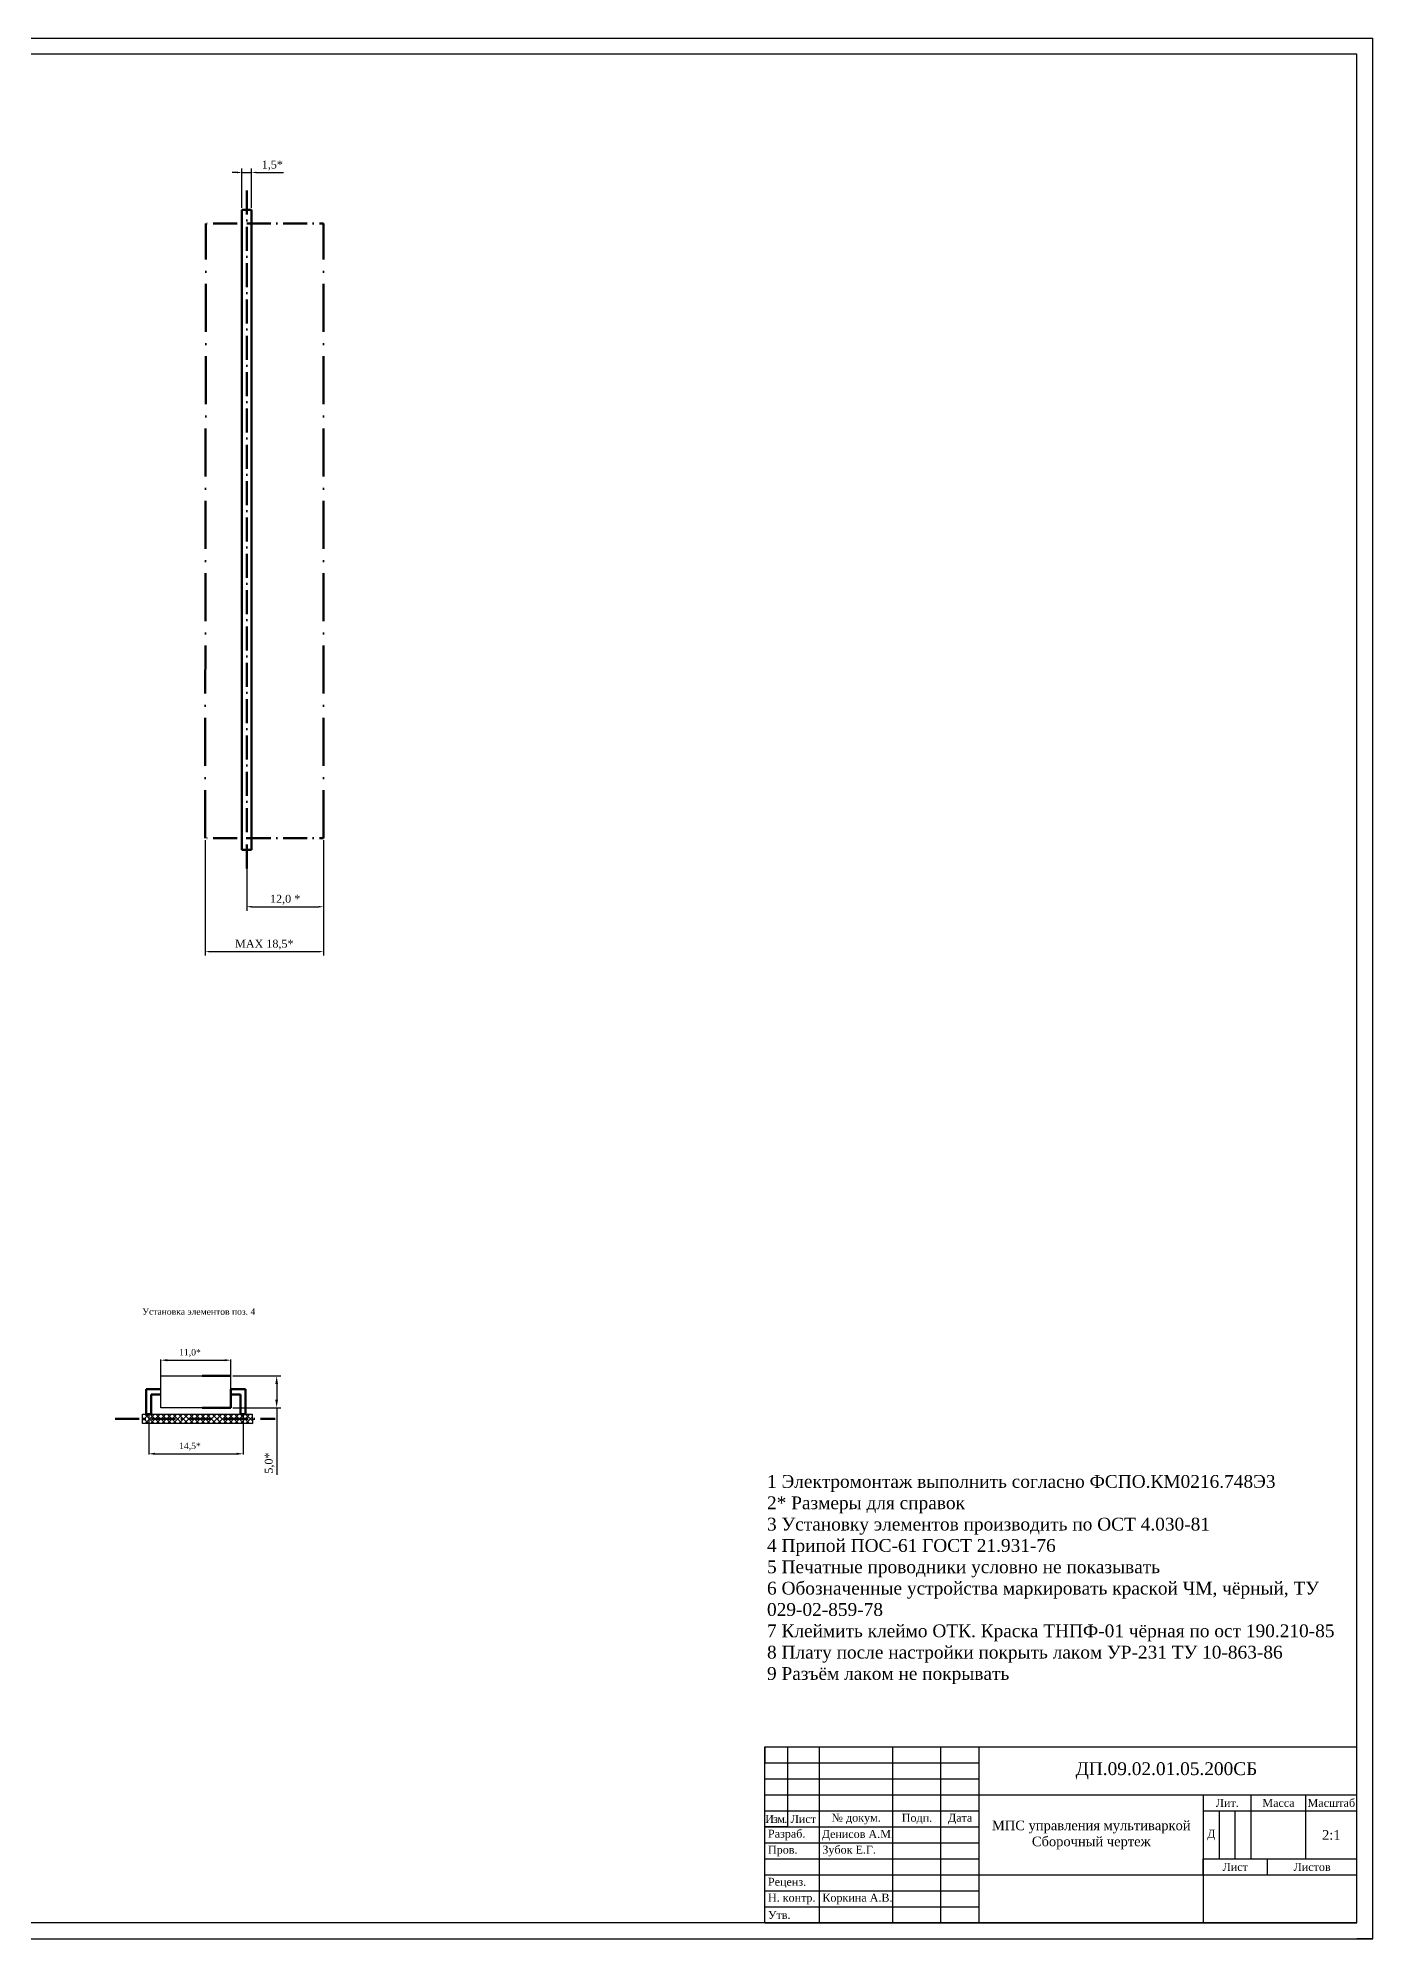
# Model space of a CAD drawing. Header units: millimetres. Extents: x 10 to 851, y 10 to 604.
# Drawn here: x 434 to 851, y 10 to 604 of the extents above; entities that cross this region are included whole.
import ezdxf

# ---------------------------------------------------------------- set-up
doc = ezdxf.new("R2010")
doc.units = ezdxf.units.MM
doc.header["$LTSCALE"] = 0.025
doc.linetypes.add('ACAD_ISO04W100', pattern=[30, 24, -3, 0, -3])
doc.linetypes.add('ACAD_ISO10W100', pattern=[18, 12, -3, 0, -3])
doc.layers.add('1 Plata', color=7, linetype='Continuous', lineweight=25)
doc.layers.add('NEW SIZE', color=7, linetype='Continuous', lineweight=9)
doc.styles.add('Annotative', font='times.ttf')
doc.styles.get("Standard").update_dxf_attribs({"font": 'times.ttf'})
doc.dimstyles.new('ISO-25', dxfattribs={"dimtxt": 2.5, "dimasz": 2.5, "dimexe": 1.25, "dimexo": 0.625, "dimtad": 1, "dimtxsty": 'Standard', "dimcen": 2.5, "dimadec": 0, "dimazin": 0, "dimtfac": 1, "dimtmove": 0, "dimatfit": 3, "dimfxl": 1, "dimarcsym": 0})
doc.dimstyles.get("Standard").update_dxf_attribs({"dimtxt": 0.18, "dimasz": 2, "dimexe": 0.18, "dimexo": 0.0625, "dimgap": 1.5, "dimtad": 1, "dimdec": 4, "dimzin": 0, "dimdsep": 46, "dimtxsty": 'Standard', "dimcen": 0.09, "dimadec": 0, "dimazin": 0, "dimtfac": 1, "dimtdec": 4, "dimtofl": 0, "dimtmove": 0, "dimatfit": 3, "dimfxl": 1, "dimtolj": 1, "dimtzin": 0, "dimarcsym": 0})

# ---------------------------------------------------------------- blocks, each defined once
blk = doc.blocks.new('*D37')
at = {"layer": 'Defpoints', "color": 0, "linetype": 'Continuous', "lineweight": -2, "transparency": 16777216}
for p, q in [((496.07, 561.98), (494.57, 561.98)), ((497.57, 550.97), (497.57, 563.23)), ((497.57, 561.98), (500.57, 561.98)), ((500.57, 550.97), (500.57, 563.23)), ((502.07, 561.98), (510.59, 561.98))]:
    blk.add_line(p, q, dxfattribs=at)
at = {"layer": 'Defpoints', "color": 0, "linetype": 'Continuous', "lineweight": 100, "transparency": 16777216}
for p in [(500.57, 561.98), (497.57, 550.35), (500.57, 550.35)]:
    blk.add_point(p, dxfattribs=at)
for points in [[(496.07, 562.23), (496.07, 561.73), (497.57, 561.98)], [(502.07, 562.23), (502.07, 561.73), (500.57, 561.98)]]:
    blk.add_solid(points, dxfattribs=at)
at = {"layer": 'Defpoints', "color": 0, "linetype": 'Continuous', "lineweight": 100, "transparency": 16777216, "insert": (507.08, 564.17), "char_height": 2.5, "attachment_point": 5}
blk.add_mtext('1,5*', dxfattribs=at)
blk = doc.blocks.new('*D38')
at = {"layer": 'Defpoints', "color": 0, "linetype": 'Continuous', "lineweight": -2, "transparency": 16777216}
for p, q in [((486.07, 353.38), (486.07, 317.27)), ((523.07, 353.38), (523.07, 317.27)), ((487.57, 318.52), (521.57, 318.52))]:
    blk.add_line(p, q, dxfattribs=at)
at = {"layer": 'Defpoints', "color": 0, "linetype": 'Continuous', "lineweight": 100, "transparency": 16777216}
for p in [(486.07, 354.01), (523.07, 354.01), (523.07, 318.52)]:
    blk.add_point(p, dxfattribs=at)
for points in [[(487.57, 318.77), (487.57, 318.27), (486.07, 318.52)], [(521.57, 318.77), (521.57, 318.27), (523.07, 318.52)]]:
    blk.add_solid(points, dxfattribs=at)
at = {"layer": 'Defpoints', "color": 0, "linetype": 'Continuous', "lineweight": 100, "transparency": 16777216, "insert": (504.57, 320.7), "char_height": 2.5, "attachment_point": 5}
blk.add_mtext('MAX 18,5*', dxfattribs=at)
blk = doc.blocks.new('*D78')
at = {"layer": 'Defpoints', "color": 0, "lineweight": 100, "transparency": 16777216}
for p in [(468.44, 174), (497.93, 174), (497.93, 161.61)]:
    blk.add_point(p, dxfattribs=at)
at = {"layer": 'NEW SIZE', "color": 0, "lineweight": -2, "transparency": 16777216}
for p, q in [((468.44, 173.94), (468.44, 161.43)), ((497.93, 173.94), (497.93, 161.43)), ((470.44, 161.61), (495.93, 161.61))]:
    blk.add_line(p, q, dxfattribs=at)
at = {"layer": 'NEW SIZE', "color": 0, "lineweight": 100, "transparency": 16777216}
for points in [[(470.44, 161.94), (470.44, 161.27), (468.44, 161.61)], [(495.93, 161.94), (495.93, 161.27), (497.93, 161.61)]]:
    blk.add_solid(points, dxfattribs=at)
at = {"layer": 'NEW SIZE', "color": 0, "transparency": 16777216, "insert": (478.69, 163.85), "char_height": 2, "attachment_point": 5}
blk.add_mtext('\\A1;       14,5*', dxfattribs=at)
blk = doc.blocks.new('*D79')
at = {"layer": 'Defpoints', "color": 0, "lineweight": 100, "transparency": 16777216}
for p in [(494.13, 190.85), (472.24, 180.94), (494.13, 180.94)]:
    blk.add_point(p, dxfattribs=at)
at = {"layer": 'NEW SIZE', "color": 0, "lineweight": -2, "transparency": 16777216}
for p, q in [((472.24, 181), (472.24, 191.03)), ((474.24, 190.85), (492.13, 190.85)), ((494.13, 181), (494.13, 191.03))]:
    blk.add_line(p, q, dxfattribs=at)
at = {"layer": 'NEW SIZE', "color": 0, "lineweight": 100, "transparency": 16777216}
for points in [[(474.24, 191.19), (474.24, 190.52), (472.24, 190.85)], [(492.13, 191.19), (492.13, 190.52), (494.13, 190.85)]]:
    blk.add_solid(points, dxfattribs=at)
at = {"layer": 'NEW SIZE', "color": 0, "transparency": 16777216, "insert": (478.69, 193.1), "char_height": 2, "attachment_point": 5}
blk.add_mtext('\\A1;       11,0*', dxfattribs=at)
blk = doc.blocks.new('*D88')
at = {"layer": 'Defpoints', "color": 0, "linetype": 'Continuous', "lineweight": -2, "transparency": 16777216}
for p, q in [((523.07, 353.38), (523.07, 331.3)), ((499.07, 349.72), (499.07, 331.3)), ((500.57, 332.55), (521.57, 332.55))]:
    blk.add_line(p, q, dxfattribs=at)
at = {"layer": 'Defpoints', "color": 0, "linetype": 'Continuous', "lineweight": 100, "transparency": 16777216}
for p in [(523.07, 354.01), (499.07, 350.35), (523.07, 332.55)]:
    blk.add_point(p, dxfattribs=at)
for points in [[(500.57, 332.8), (500.57, 332.3), (499.07, 332.55)], [(521.57, 332.8), (521.57, 332.3), (523.07, 332.55)]]:
    blk.add_solid(points, dxfattribs=at)
at = {"layer": 'Defpoints', "color": 0, "linetype": 'Continuous', "lineweight": 100, "transparency": 16777216, "insert": (511.07, 334.73), "char_height": 2.5, "attachment_point": 5}
blk.add_mtext('12,0 *', dxfattribs=at)
blk = doc.blocks.new('*D93')
at = {"layer": 'Defpoints', "color": 0, "linetype": 'Continuous', "lineweight": -2, "transparency": 16777216}
for p, q in [((494.76, 185.94), (509.68, 185.94)), ((508.43, 183.44), (508.43, 178.48)), ((494.76, 175.98), (509.68, 175.98)), ((508.43, 175.98), (508.43, 155.07))]:
    blk.add_line(p, q, dxfattribs=at)
at = {"layer": 'Defpoints', "color": 0, "linetype": 'Continuous', "lineweight": 100, "transparency": 16777216}
for p in [(494.13, 185.94), (494.13, 175.98), (508.43, 175.98)]:
    blk.add_point(p, dxfattribs=at)
for points in [[(508.01, 183.44), (508.84, 183.44), (508.43, 185.94)], [(508.01, 178.48), (508.84, 178.48), (508.43, 175.98)]]:
    blk.add_solid(points, dxfattribs=at)
at = {"layer": 'Defpoints', "color": 0, "linetype": 'Continuous', "lineweight": 100, "transparency": 16777216, "insert": (506.25, 158.71), "char_height": 2.5, "attachment_point": 5, "rotation": 90}
blk.add_mtext('5,0*', dxfattribs=at)
blk = doc.blocks.new('*D104')
at = {"color": 0, "linetype": 'Continuous', "lineweight": -2, "transparency": 16777216}
for p, q in [((494.76, 185.94), (509.68, 185.94)), ((508.43, 183.44), (508.43, 178.48)), ((494.76, 175.98), (509.68, 175.98)), ((508.43, 175.98), (508.43, 155.07))]:
    blk.add_line(p, q, dxfattribs=at)
at = {"color": 0, "linetype": 'Continuous', "lineweight": 100, "transparency": 16777216}
for points in [[(508.01, 183.44), (508.84, 183.44), (508.43, 185.94)], [(508.01, 178.48), (508.84, 178.48), (508.43, 175.98)]]:
    blk.add_solid(points, dxfattribs=at)
at = {"layer": 'Defpoints', "color": 0, "linetype": 'Continuous', "lineweight": 100, "transparency": 16777216}
for p in [(494.13, 185.94), (494.13, 175.98), (508.43, 175.98)]:
    blk.add_point(p, dxfattribs=at)
at = {"color": 0, "linetype": 'Continuous', "lineweight": 100, "transparency": 16777216, "insert": (506.25, 158.71), "char_height": 2.5, "attachment_point": 5, "rotation": 90}
blk.add_mtext('5,0*', dxfattribs=at)
blk = doc.blocks.new('*D99')
at = {"color": 0, "linetype": 'Continuous', "lineweight": -2, "transparency": 16777216}
for p, q in [((523.07, 353.38), (523.07, 331.3)), ((499.07, 349.72), (499.07, 331.3)), ((500.57, 332.55), (521.57, 332.55))]:
    blk.add_line(p, q, dxfattribs=at)
at = {"color": 0, "linetype": 'Continuous', "lineweight": 100, "transparency": 16777216}
for points in [[(500.57, 332.8), (500.57, 332.3), (499.07, 332.55)], [(521.57, 332.8), (521.57, 332.3), (523.07, 332.55)]]:
    blk.add_solid(points, dxfattribs=at)
at = {"layer": 'Defpoints', "color": 0, "linetype": 'Continuous', "lineweight": 100, "transparency": 16777216}
for p in [(523.07, 354.01), (499.07, 350.35), (523.07, 332.55)]:
    blk.add_point(p, dxfattribs=at)
at = {"color": 0, "linetype": 'Continuous', "lineweight": 100, "transparency": 16777216, "insert": (511.07, 334.73), "char_height": 2.5, "attachment_point": 5}
blk.add_mtext('12,0 *', dxfattribs=at)
blk = doc.blocks.new('*D108')
at = {"color": 0, "linetype": 'Continuous', "lineweight": -2, "transparency": 16777216}
for p, q in [((486.07, 353.38), (486.07, 317.27)), ((523.07, 353.38), (523.07, 317.27)), ((487.57, 318.52), (521.57, 318.52))]:
    blk.add_line(p, q, dxfattribs=at)
at = {"color": 0, "linetype": 'Continuous', "lineweight": 100, "transparency": 16777216}
for points in [[(487.57, 318.77), (487.57, 318.27), (486.07, 318.52)], [(521.57, 318.77), (521.57, 318.27), (523.07, 318.52)]]:
    blk.add_solid(points, dxfattribs=at)
at = {"layer": 'Defpoints', "color": 0, "linetype": 'Continuous', "lineweight": 100, "transparency": 16777216}
for p in [(486.07, 354.01), (523.07, 354.01), (523.07, 318.52)]:
    blk.add_point(p, dxfattribs=at)
at = {"color": 0, "linetype": 'Continuous', "lineweight": 100, "transparency": 16777216, "insert": (504.57, 320.7), "char_height": 2.5, "attachment_point": 5}
blk.add_mtext('MAX 18,5*', dxfattribs=at)
blk = doc.blocks.new('*D109')
at = {"color": 0, "linetype": 'Continuous', "lineweight": -2, "transparency": 16777216}
for p, q in [((496.07, 561.98), (494.57, 561.98)), ((497.57, 550.97), (497.57, 563.23)), ((497.57, 561.98), (500.57, 561.98)), ((500.57, 550.97), (500.57, 563.23)), ((502.07, 561.98), (510.59, 561.98))]:
    blk.add_line(p, q, dxfattribs=at)
at = {"color": 0, "linetype": 'Continuous', "lineweight": 100, "transparency": 16777216}
for points in [[(496.07, 562.23), (496.07, 561.73), (497.57, 561.98)], [(502.07, 562.23), (502.07, 561.73), (500.57, 561.98)]]:
    blk.add_solid(points, dxfattribs=at)
at = {"layer": 'Defpoints', "color": 0, "linetype": 'Continuous', "lineweight": 100, "transparency": 16777216}
for p in [(500.57, 561.98), (497.57, 550.35), (500.57, 550.35)]:
    blk.add_point(p, dxfattribs=at)
at = {"color": 0, "linetype": 'Continuous', "lineweight": 100, "transparency": 16777216, "insert": (507.08, 564.17), "char_height": 2.5, "attachment_point": 5}
blk.add_mtext('1,5*', dxfattribs=at)

msp = doc.modelspace()

# ---------------------------------------------------------------- hatches: boundary and pattern name
at = {"layer": '1 Plata'}
h = msp.add_hatch(dxfattribs=at)
h.set_pattern_fill('ANSI37', color=256, scale=9.913657)
h.set_pattern_definition([(45, (149.7768, 21.7466), (-0.8762518, 0.8762518), []), (135, (149.7768, 21.7466), (-0.8762518, -0.8762518), [])])
h.paths.add_polyline_path([(466.54216, 174), (466.54216, 171.0259), (500.84421, 171.0259), (500.81574, 174)])

# ---------------------------------------------------------------- linework, layer by layer
for p, q in [((10, 604), (851, 604)), ((851, 10), (851, 604)), ((846, 599), (30, 599)), ((846, 15), (846, 599)), ((661, 15), (661, 70)), ((661, 70), (846, 70)), ((661, 70), (668, 70)), ((661, 70), (661, 65)), ((661, 70), (727.96732, 70)), ((661, 70), (727.96732, 70)), ((668, 70), (668, 45)), ((678, 15), (678, 70)), ((701, 15), (701, 70)), ((716, 15), (716, 70)), ((727.96732, 15), (727.96732, 70)), ((846, 15), (846, 70)), ((661, 65), (727.96732, 65)), ((661, 60), (727.96732, 60)), ((661, 55), (727.96732, 55)), ((727.96732, 55), (797.96732, 55)), ((797.96732, 55), (797.96732, 15)), ((797.96732, 55), (812.96732, 55)), ((797.96732, 55), (797.96732, 50)), ((812.96732, 55), (812.96732, 55)), ((812.96732, 35), (812.96732, 55)), ((812.96732, 55), (829.96732, 55)), ((829.96732, 55), (829.96732, 55)), ((829.96732, 35), (829.96732, 55)), ((829.96732, 55), (846, 55)), ((661, 50), (727.96732, 50)), ((797.96732, 50), (846, 50)), ((797.96732, 50), (802.96732, 50)), ((802.96732, 50), (802.96732, 35)), ((807.96732, 35), (807.96732, 50)), ((668, 45), (661, 45)), ((661, 45), (727.96732, 45)), ((668, 45), (678, 45)), ((678, 45), (701, 45)), ((701, 45), (716, 45)), ((716, 45), (727.96732, 45)), ((661, 40), (727.96732, 40)), ((661, 35), (727.96732, 35)), ((661, 30), (727.96732, 30)), ((727.96732, 30), (846, 30)), ((797.96732, 30), (797.96732, 35)), ((797.96732, 30), (797.96732, 35)), ((797.96732, 35), (846, 35)), ((802.96732, 35), (807.96732, 35)), ((812.96732, 35), (817.96732, 35)), ((817.96732, 35), (817.96732, 30)), ((661, 25), (727.96732, 25)), ((661, 20), (727.96732, 20)), ((846, 15), (30, 15)), ((846, 15), (661, 15)), ((661, 15), (846, 15)), ((10, 10), (851, 10)), ((851, 10), (846, 10))]:
    msp.add_line(p, q)
at = {"linetype": 'ACAD_ISO10W100', "lineweight": 100, "ltscale": 25}
for p, q in [((499.06771, 556.34819), (499.06771, 341.34819)), ((496.06771, 546.00598), (486.32454, 546.00598)), ((496.06771, 546.00598), (486.32454, 546.00598)), ((499.06771, 546.00598), (523.06771, 546.00598)), ((499.06771, 546.00598), (523.06771, 546.00598)), ((496.06771, 354.00598), (486.06771, 354.00598)), ((496.06771, 354.00598), (486.06771, 354.00598)), ((499.06771, 354.00598), (523.06771, 354.00598)), ((499.06771, 354.00598), (523.06771, 354.00598)), ((457.93147, 172.51295), (507.93147, 172.51295))]:
    msp.add_line(p, q, dxfattribs=at)
at = {"lineweight": 100}
for p, q in [((497.56771, 550.34819), (497.56771, 350.34819)), ((500.56771, 550.34819), (497.56771, 550.34819)), ((500.56771, 550.34819), (497.56771, 550.34819)), ((497.56771, 550.34819), (497.56771, 350.34819)), ((500.56771, 350.34819), (500.56771, 550.34819)), ((500.56771, 350.34819), (500.56771, 550.34819)), ((497.56771, 350.34819), (500.56771, 350.34819)), ((497.56771, 350.34819), (500.56771, 350.34819))]:
    msp.add_line(p, q, dxfattribs=at)
at = {"linetype": 'ACAD_ISO10W100', "lineweight": 100, "ltscale": 50}
for p, q in [((486.06771, 354.00598), (486.32454, 546.00598)), ((486.06771, 354.00598), (486.32454, 546.00598)), ((523.06771, 354.00598), (523.06771, 546.00598)), ((523.06771, 354.00598), (523.06771, 546.00598))]:
    msp.add_line(p, q, dxfattribs=at)
at = {"linetype": 'Continuous', "lineweight": 100}
for p, q in [((485.13027, 185.93956), (494.13027, 185.93956)), ((467.64251, 181.78273), (467.64251, 174)), ((468.24251, 181.78273), (467.64251, 181.78273)), ((472.24251, 181.78273), (468.24251, 181.78273)), ((469.24251, 180.18273), (469.24251, 174.41221)), ((472.24251, 180.18273), (469.24251, 180.18273)), ((494.13027, 181.78273), (498.13027, 181.78273)), ((494.13027, 180.18273), (494.13027, 181.78273)), ((494.13027, 180.18273), (497.13027, 180.18273)), ((494.13027, 175.98273), (494.13027, 180.18273)), ((497.13027, 180.18273), (497.13027, 174)), ((498.13027, 181.78273), (498.73027, 181.78273)), ((498.73027, 181.78273), (498.73027, 174)), ((467.64251, 174), (469.24251, 174)), ((469.24251, 174.41221), (469.24251, 174)), ((469.24251, 174.34174), (469.24251, 174.41221)), ((485.13027, 175.98273), (494.13027, 175.98273)), ((497.13027, 174), (498.73027, 174)), ((498.73027, 174), (498.73027, 174)), ((498.73027, 174), (498.73027, 174))]:
    msp.add_line(p, q, dxfattribs=at)
at = {"layer": '1 Plata'}
for p, q in [((472.24251, 185.93956), (485.13027, 185.93956)), ((472.24251, 175.98273), (472.24251, 181.13966)), ((494.13027, 181.06456), (494.13027, 175.98273)), ((466.54216, 171.0259), (466.54216, 174)), ((466.54216, 174), (500.81574, 174)), ((485.13027, 175.98273), (472.24251, 175.98273)), ((500.81574, 174), (500.84421, 171.0259)), ((500.84421, 171.0259), (466.54216, 171.0259))]:
    msp.add_line(p, q, dxfattribs=at)
at = {"layer": 'Defpoints', "linetype": 'ACAD_ISO10W100', "lineweight": 100, "ltscale": 25}
for p, q in [((499.06771, 556.34819), (499.06771, 341.34819)), ((457.93147, 172.51295), (507.93147, 172.51295))]:
    msp.add_line(p, q, dxfattribs=at)
at = {"layer": 'Defpoints', "linetype": 'Continuous', "lineweight": 100}
for p, q in [((485.13027, 185.93956), (494.13027, 185.93956)), ((468.24251, 181.78273), (467.64251, 181.78273)), ((467.64251, 181.78273), (467.64251, 174)), ((472.24251, 181.78273), (468.24251, 181.78273)), ((472.24251, 180.18273), (469.24251, 180.18273)), ((469.24251, 180.18273), (469.24251, 174.41221)), ((494.13027, 180.18273), (494.13027, 181.78273)), ((494.13027, 181.78273), (498.13027, 181.78273)), ((494.13027, 175.98273), (494.13027, 180.18273)), ((494.13027, 180.18273), (497.13027, 180.18273)), ((497.13027, 180.18273), (497.13027, 174)), ((498.13027, 181.78273), (498.73027, 181.78273)), ((498.73027, 181.78273), (498.73027, 174)), ((467.64251, 174), (469.24251, 174)), ((469.24251, 174.34174), (469.24251, 174.41221)), ((469.24251, 174.41221), (469.24251, 174)), ((485.13027, 175.98273), (494.13027, 175.98273)), ((497.13027, 174), (498.73027, 174)), ((498.73027, 174), (498.73027, 174)), ((498.73027, 174), (498.73027, 174))]:
    msp.add_line(p, q, dxfattribs=at)

# ---------------------------------------------------------------- texts
at = {"insert": (661.64585, 154.96765), "char_height": 4, "width": 195.3905376, "attachment_point": 1, "style": 'Annotative'}
msp.add_mtext('1 Электромонтаж выполнить согласно ФСПО.КМ0216.748Э3\\P2* Размеры для справок\\P3 Установку элементов производить по ОСТ 4.030-81\\P4 Припой ПОС-61 ГОСТ 21.931-76\\P5 Печатные проводники условно не показывать\\P6 Обозначенные устройства маркировать краской ЧМ, чёрный, ТУ 029-02-859-78\\P7 Клеймить клеймо ОТК. Краска ТНПФ-01 чёрная по ост 190.210-85\\P8 Плату после настройки покрыть лаком УР-231 ТУ 10-863-86\\P9 Разъём лаком не покрывать', dxfattribs=at)
at = {"linetype": 'ACAD_ISO04W100', "insert": (786.46732, 62.56236), "char_height": 4, "width": 117, "attachment_point": 5, "style": 'Annotative'}
msp.add_mtext('\\pxqc;ДП.09.02.01.05.200СБ', dxfattribs=at)
for s, insert, char_height, width, attachment_point in [('Лит.', (805.46732, 52.5), 2.5, 15, 5), ('Масса', (821.46732, 52.5), 2.5, 17, 5), ('Масштаб', (837.98366, 52.5), 2.5, 16.0326818, 5), ('{\\fTimes New Roman|b0|i0|c204|p18;\\T0.9;Изм.}', (664.5, 47.5), 2.5, 7, 5), ('Лист', (673, 47.5), 2.5, 10, 5), ('№ докум.', (689.5, 47.5), 2.5, 23, 5), ('Подп.', (708.5, 47.5), 2.5, 15, 5), ('Дата', (721.98366, 47.5), 2.5, 11.9673182, 5), (' Разраб{\\fTimes New Roman|b0|i0|c186|p18;.}', (661, 42.5), 2.5, 17, 4), ('\\pxql;Денисов А.М.', (690.25546, 42.40562), 2.5, 23, 5), ('МПС управления мультиваркой\\PСборочный чертеж', (762.96732, 42.5), 3, 70, 5), ('Д', (800.46732, 42.5), 2.5, 5, 5), ('2:1', (837.98366, 42.5), 3, 16.0326818, 5), (' Пров{\\fTimes New Roman|b0|i0|c186|p18;.}', (661, 37.5), 2.5, 17, 4), ('\\pxql; Зубок Е.Г.', (689.5, 37.5), 2.5, 23, 5), ('Лист', (807.96732, 32.5), 2.5, 20, 5), ('Листов', (831.98366, 32.5), 2.5, 28.0326818, 5), (' Реценз{\\fTimes New Roman|b0|i0|c186|p18;.}', (661, 27.5), 2.5, 17, 4), (' Н{\\fTimes New Roman|b0|i0|c186|p18;. }контр{\\fTimes New Roman|b0|i0|c186|p18;.}', (661, 22.5), 2.5, 17, 4), ('\\pxql; Коркина А.В.', (689.5, 22.5), 2.5, 23, 5), (' Утв{\\fTimes New Roman|b0|i0|c186|p18;.}', (661, 17.5), 2.5, 17, 4)]:
    msp.add_mtext(s, dxfattribs=dict(insert=insert, char_height=char_height, width=width, attachment_point=attachment_point))
at = {"layer": 'NEW SIZE', "insert": (466.4232, 207.02705), "char_height": 1.9827315, "attachment_point": 1}
msp.add_mtext_dynamic_manual_height_columns('Установка элементов поз. 4', width=36.8069115, gutter_width=9.91366, heights=[0], dxfattribs=at)

# ---------------------------------------------------------------- dimensions: what is measured, and where the dimension line sits
at = {"linetype": 'Continuous', "lineweight": 100}
for base, p1, p2, text, picture, middle in [((500.56771, 561.98345), (497.56771, 550.34819), (500.56771, 550.34819), '1,5*', '*D109', (507.07663, 564.16577)), ((523.06771, 318.52002), (486.06771, 354.00598), (523.06771, 354.00598), 'MAX 18,5*', '*D108', (504.56771, 320.70234)), ((523.06771, 332.54871), (499.06771, 350.34819), (523.06771, 354.00598), '12,0 *', '*D99', (511.06771, 334.73102))]:
    dim = msp.add_linear_dim(base=base, p1=p1, p2=p2, text=text, dimstyle='ISO-25', override={"dimasz": 1.5}, dxfattribs=at)
    dim.commit()
    dim.dimension.update_dxf_attribs({"geometry": picture, "text_midpoint": middle})
dim = msp.add_linear_dim(base=(508.42822, 175.98273), p1=(494.13027, 185.93956), p2=(494.13027, 175.98273), angle=90, text='5,0*', dimstyle='ISO-25', dxfattribs=at)
dim.commit()
dim.dimension.update_dxf_attribs({"geometry": '*D104', "text_midpoint": (508.42822, 158.70894), "dimtype": 160})
at = {"layer": 'Defpoints', "linetype": 'Continuous', "lineweight": 100}
for base, p1, p2, text, picture, middle in [((500.56771, 561.98345), (497.56771, 550.34819), (500.56771, 550.34819), '1,5*', '*D37', (507.07663, 564.16577)), ((523.06771, 318.52002), (486.06771, 354.00598), (523.06771, 354.00598), 'MAX 18,5*', '*D38', (504.56771, 320.70234)), ((523.06771, 332.54871), (499.06771, 350.34819), (523.06771, 354.00598), '12,0 *', '*D88', (511.06771, 334.73102))]:
    dim = msp.add_linear_dim(base=base, p1=p1, p2=p2, text=text, dimstyle='ISO-25', override={"dimasz": 1.5}, dxfattribs=at)
    dim.commit()
    dim.dimension.update_dxf_attribs({"geometry": picture, "text_midpoint": middle})
dim = msp.add_linear_dim(base=(508.42822, 175.98273), p1=(494.13027, 185.93956), p2=(494.13027, 175.98273), angle=90, text='5,0*', dimstyle='ISO-25', dxfattribs=at)
dim.commit()
dim.dimension.update_dxf_attribs({"geometry": '*D93', "text_midpoint": (508.42822, 158.70894), "dimtype": 160})
at = {"layer": 'NEW SIZE'}
for base, p1, p2, text, override, picture, middle in [((494.13027, 190.85322), (472.24251, 180.93956), (494.13027, 180.93956), '       11,0*', {"dimtxt": 2, "dimasz": 2, "dimgap": 1, "dimtad": 2, "dimtoh": 0}, '*D79', (478.68639, 190.85322)), ((497.93027, 161.60793), (468.44251, 174), (497.93027, 174), '       14,5*', {"dimtxt": 2, "dimasz": 2, "dimgap": 1, "dimtad": 1, "dimtoh": 0}, '*D78', (478.68639, 161.60793))]:
    dim = msp.add_linear_dim(base=base, p1=p1, p2=p2, text=text, dimstyle='Standard', override=override, dxfattribs=at)
    dim.commit()
    dim.dimension.update_dxf_attribs({"geometry": picture, "text_midpoint": middle, "dimtype": 160})

doc.saveas('drawing.dxf')
